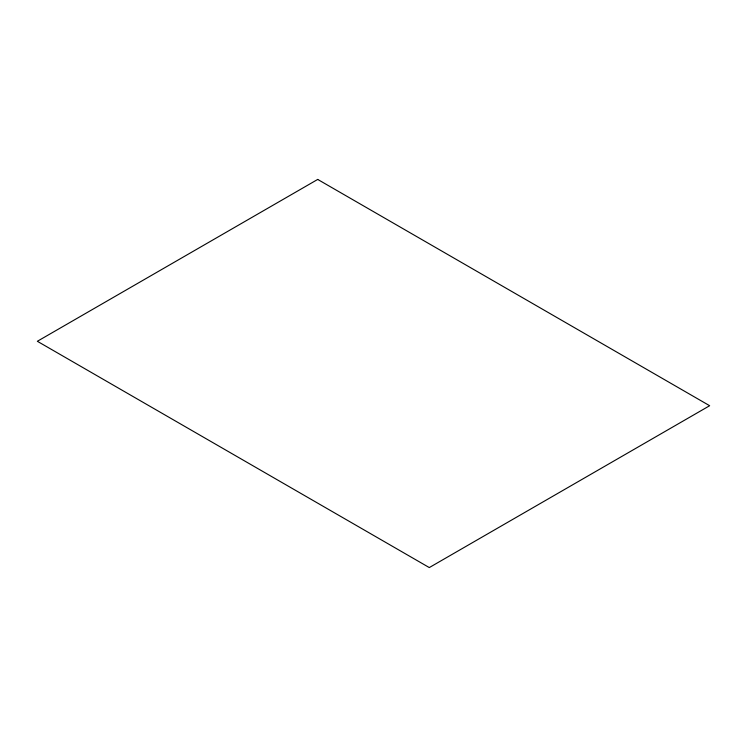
<?xml version="1.0" encoding="UTF-8"?>
<svg xmlns="http://www.w3.org/2000/svg" width="747" height="747" viewBox="0 0 747 747"><rect width="100%" height="100%" fill="white"/><g stroke="black" fill="none" stroke-linecap="round" stroke-linejoin="round"><path stroke-width="1.12" d="M317.708 179.429L37.35 341.286L429.292 567.571L709.65 405.714L317.708 179.429"/></g></svg>
